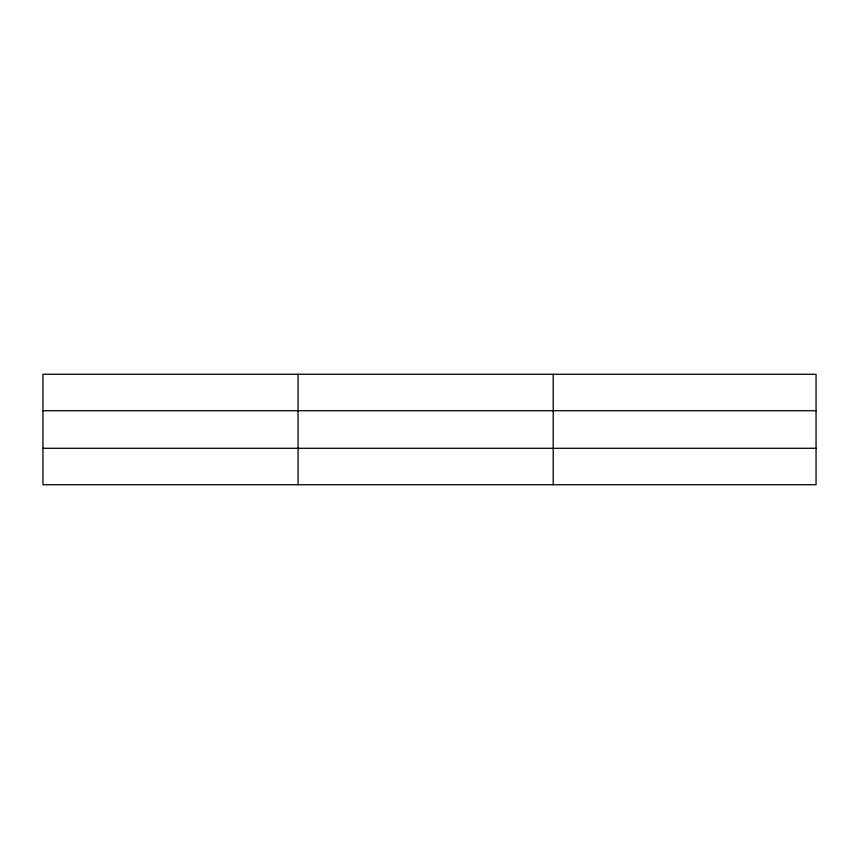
<?xml version="1.0" encoding="UTF-8"?>
<svg xmlns="http://www.w3.org/2000/svg" width="859" height="859" viewBox="0 0 859 859"><rect width="100%" height="100%" fill="white"/><g stroke="black" fill="none" stroke-linecap="round" stroke-linejoin="round"><path stroke-width="1.29" d="M298.073 484.734L298.073 374.266M553.196 484.734L553.196 374.266M816.05 448.28L816.05 484.734L42.95 484.734L42.95 374.266L816.05 374.266L816.05 448.28L42.95 448.28M42.95 410.72L816.05 410.72"/></g></svg>
